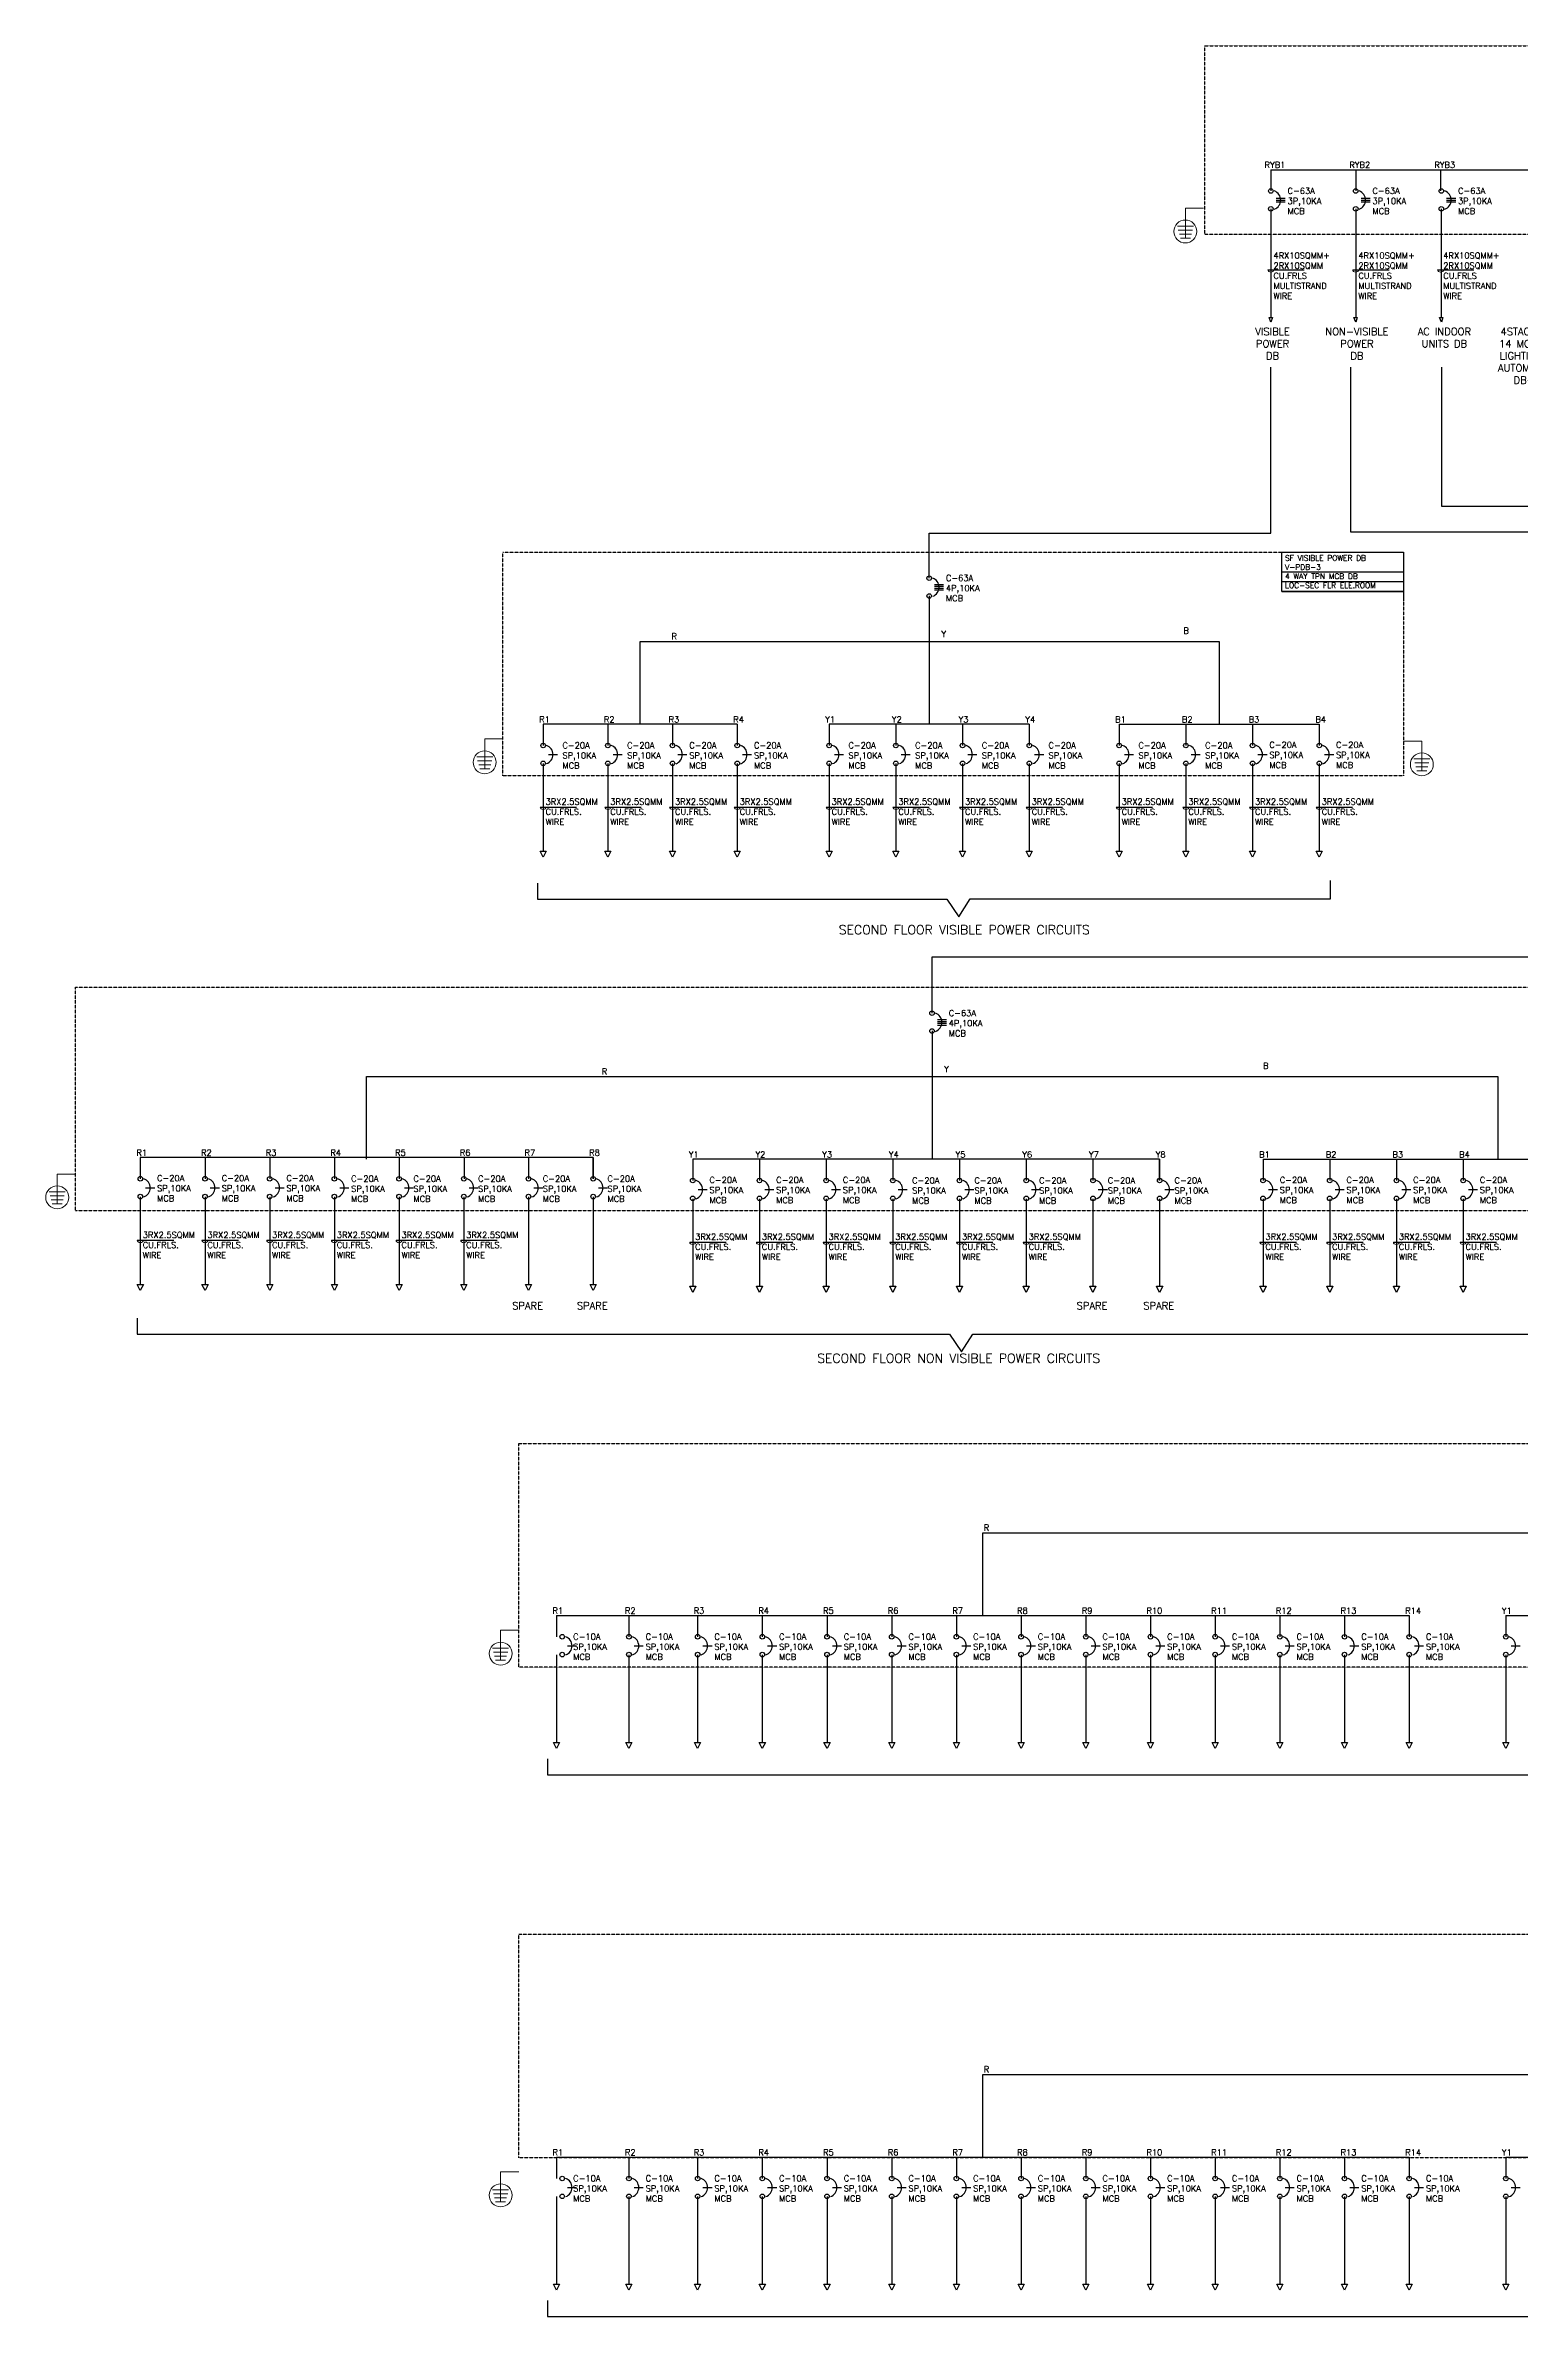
# Model space of a CAD drawing. Header units: inches. Extents: x 1505 to 45938, y 688 to 13260.
# Drawn here: x 34027 to 38890, y 762 to 8307 of the extents above; entities that cross this region are included whole.
import ezdxf

# ---------------------------------------------------------------- set-up
doc = ezdxf.new("R2010")
doc.units = ezdxf.units.IN
doc.header["$MEASUREMENT"] = 0
doc.linetypes.add('DASHED', pattern=[0.75, 0.5, -0.25])
doc.linetypes.add('DASHED2', pattern=[0.375, 0.25, -0.125])
for name, color, linetype, lineweight in [('ELC.CABLE', 6, 'Continuous', 25), ('ELEC CT', 4, 'Continuous', 18), ('ELEC TEXT', 7, 'Continuous', 25), ('ELEC_PANEL', 3, 'DASHED', 30)]:
    doc.layers.add(name, color=color, linetype=linetype, lineweight=lineweight)
doc.layers.add('ELEC MCB', color=6, linetype='Continuous')
doc.layers.add('FITTING', color=7, linetype='Continuous')
doc.styles.add('ANAMIKA', font='romans.shx')
doc.styles.add('SARVESH', font='romans.shx')

# ---------------------------------------------------------------- blocks, each defined once
blk = doc.blocks.new('EARTHING')
at = {"layer": 'ELEC CT', "color": 7}
for p, q in [((-8.8, 0), (8.8, 0)), ((-7.8, -4.4), (7.8, -4.4)), ((-6.6, -8.8), (6.6, -8.8)), ((-5.5, -13.2), (5.5, -13.2))]:
    blk.add_line(p, q, dxfattribs=at)
for points in [[(0, 19.7), (-20.1, 19.7)], [(0, -13.2), (0, 19.7)]]:
    blk.add_lwpolyline(points, dxfattribs=at)
blk.add_circle((0, -6), 12.6, dxfattribs=at)
blk = doc.blocks.new('3P MCB')
for points in [[(17.5, -24), (47.5, -24)], [(17.5, -30), (47.5, -30)], [(17.5, -36), (47.5, -36)]]:
    blk.add_lwpolyline(points)
at = {"lineweight": 25}
for centre in [(0, 0), (0, -58.8)]:
    blk.add_circle(centre, 7.5, dxfattribs=at)
blk.add_arc((0.6, -30), 31.9, 289.80387, 70.19613, dxfattribs=at)
blk = doc.blocks.new('MCB SP')
blk.add_lwpolyline([(17.5, -30), (47.5, -30)])
at = {"lineweight": 25}
for centre in [(0, 0), (0, -58.8)]:
    blk.add_circle(centre, 7.5, dxfattribs=at)
blk.add_arc((0.6, -30), 31.9, 289.80387, 70.19613, dxfattribs=at)
blk = doc.blocks.new('4P MCB')
for points in [[(17.5, -21), (47.5, -21)], [(17.5, -27), (47.5, -27)], [(17.5, -33), (47.5, -33)], [(17.5, -39), (47.5, -39)]]:
    blk.add_lwpolyline(points)
at = {"lineweight": 25}
for centre in [(0, 0), (0, -58.8)]:
    blk.add_circle(centre, 7.5, dxfattribs=at)
blk.add_arc((0.6, -30), 31.9, 289.80387, 70.19613, dxfattribs=at)

msp = doc.modelspace()

# ---------------------------------------------------------------- linework, layer by layer
at = {"color": 6}
for points in [[(38067.6, 7769.7), (38067.6, 7411.2)], [(38347.6, 7769.7), (38347.6, 7411.2)], [(38629.8, 7769.7), (38629.8, 7411.2)], [(36940.8, 6552.1), (36940.8, 6699.9), (38068, 6699.9), (38068, 7248)], [(36950.1, 5117.7), (36950.1, 5303.5), (39441.1, 5303.5), (39441.1, 6703.4), (38331.5, 6703.4), (38331.5, 7248)], [(41092.5, 6553.3), (41092.5, 6788.1), (38631.9, 6788.1), (38631.9, 7248)], [(35987.5, 6070.3), (35987.5, 6343.4), (37897.4, 6343.4), (37897.4, 6070.3)], [(36940.8, 6343.4), (36940.8, 6070.4)], [(35084.3, 4635.9), (35084.3, 4909), (38815.8, 4909), (38815.8, 4635.9)], [(36950.1, 4909), (36950, 4635.9)], [(37117.7, 3131.9), (37117.7, 3404.9), (43450.1, 3404.9), (43450.1, 3131.9)], [(37117.7, 1345.9), (37117.7, 1618.9), (43450.1, 1618.9), (43450.1, 1345.9)]]:
    msp.add_lwpolyline(points, dxfattribs=at)
for points in [[(38057.6, 7569), (38177.6, 7569)], [(38337.6, 7569), (38457.6, 7569)], [(38617.6, 7569), (38737.6, 7569)], [(35657.4, 5797.4), (35777.4, 5797.4)], [(35870.8, 5797.4), (35990.8, 5797.4)], [(36084.2, 5797.4), (36204.2, 5797.4)], [(36297.6, 5797.4), (36417.6, 5797.4)], [(36600.8, 5797.4), (36720.8, 5797.4)], [(36820.8, 5797.4), (36940.8, 5797.4)], [(37040.8, 5797.4), (37160.8, 5797.4)], [(37260.8, 5797.4), (37380.8, 5797.4)], [(37557.4, 5797.4), (37677.4, 5797.4)], [(37777.4, 5797.4), (37897.4, 5797.4)], [(37997.4, 5797.4), (38117.4, 5797.4)], [(38217.4, 5797.4), (38337.4, 5797.4)], [(34328.7, 4368.9), (34448.7, 4368.9)], [(34542.1, 4368.9), (34662.1, 4368.9)], [(34755.5, 4368.9), (34875.5, 4368.9)], [(34968.8, 4368.9), (35088.8, 4368.9)], [(35182.2, 4368.9), (35302.2, 4368.9)], [(35395.6, 4368.9), (35515.6, 4368.9)], [(36150.8, 4363), (36270.8, 4363)], [(36370.8, 4363), (36490.8, 4363)], [(36590.8, 4363), (36710.8, 4363)], [(36810.8, 4363), (36930.8, 4363)], [(37030.8, 4363), (37150.8, 4363)], [(37250.8, 4363), (37370.8, 4363)], [(38031.8, 4363), (38151.8, 4363)], [(38251.8, 4363), (38371.8, 4363)], [(38471.8, 4363), (38591.8, 4363)], [(38691.8, 4363), (38811.8, 4363)]]:
    msp.add_lwpolyline(points)
at = {"color": 7}
for points in [[(35648.7, 5546.7), (35648.7, 5493.7), (36998.9, 5493.7), (37037.9, 5435.7), (37075.4, 5494.2), (38264.6, 5494.2), (38264.6, 5555.2)], [(34328, 4112.3), (34328, 4059.3), (37008.2, 4059.3), (37047.2, 4001.3), (37084.7, 4059.8), (39690.2, 4059.8), (39690.2, 4120.8)], [(35681.3, 2659.3), (35681.3, 2606.3), (40267.6, 2606.3), (40306.6, 2548.3), (40344.1, 2606.8), (44928.5, 2606.8), (44928.5, 2667.8)], [(35681.3, 873.3), (35681.3, 820.3), (40267.6, 820.3), (40306.6, 762.3), (40344.1, 820.8), (44928.5, 820.8), (44928.5, 881.8)]]:
    msp.add_lwpolyline(points, dxfattribs=at)
at = {"layer": 'ELC.CABLE'}
for p, q in [((38067.6, 7898.5), (40587.6, 7898.5)), ((35711.3, 3131.9), (38524, 3131.9)), ((38842.6, 3131.9), (41702.6, 3131.9)), ((35711.3, 1345.9), (38524, 1345.9)), ((38842.6, 1345.9), (41702.6, 1345.9))]:
    msp.add_line(p, q, dxfattribs=at)
for points in [[(38067.6, 7898.5), (38067.6, 7828.5)], [(38347.6, 7898.5), (38347.6, 7828.5)], [(38627.6, 7898.5), (38627.6, 7828.5)], [(36940.8, 6493.4), (36940.8, 6343.4)], [(36307.6, 6070.3), (35667.4, 6070.3), (35667.4, 6000.4)], [(35880.8, 6070.4), (35880.8, 6000.4)], [(36094.2, 6070.3), (36094.2, 6000.3)], [(36307.6, 6070.3), (36307.6, 6000.3)], [(37270.8, 6070.3), (36610.8, 6070.4), (36610.8, 6000.4)], [(36830.8, 6070.4), (36830.8, 6000.4)], [(37050.8, 6070.4), (37050.8, 6000.4)], [(37270.8, 6070.4), (37270.8, 6000.4)], [(37567.4, 6070.3), (37567.4, 6000.3)], [(37567.4, 6070.3), (38227.4, 6070.3)], [(37787.4, 6070.3), (37787.4, 6000.3)], [(38007.4, 6070.3), (38007.4, 6000.3)], [(38227.4, 6070.3), (38227.4, 6000.3)], [(35667.4, 5940.6), (35667.4, 5651.7)], [(35880.8, 5940.6), (35880.8, 5651.7)], [(36094.2, 5940.6), (36094.2, 5651.7)], [(36307.6, 5940.6), (36307.6, 5651.7)], [(36610.8, 5940.6), (36610.8, 5651.7)], [(36830.8, 5940.6), (36830.8, 5651.7)], [(37050.8, 5940.6), (37050.8, 5651.7)], [(37270.8, 5940.6), (37270.8, 5651.7)], [(37567.4, 5940.6), (37567.4, 5651.7)], [(37787.4, 5940.6), (37787.4, 5651.7)], [(38007.4, 5940.6), (38007.4, 5651.7)], [(38227.4, 5940.6), (38227.4, 5651.7)], [(36950.1, 5059), (36950.1, 4909)], [(35832.3, 4571.8), (35832.3, 4641.8), (34338.7, 4641.8), (34338.7, 4571.9)], [(34552.1, 4641.9), (34552.1, 4571.9)], [(34765.5, 4641.8), (34765.5, 4571.8)], [(34978.8, 4641.8), (34978.8, 4571.8)], [(35192.2, 4641.8), (35192.2, 4571.8)], [(35406.6, 4641.8), (35406.6, 4571.8)], [(35618.9, 4641.8), (35618.9, 4571.8)], [(35832.3, 4641.8), (35832.3, 4571.8)], [(37700.8, 4565.9), (37700.8, 4635.9), (36160.8, 4636), (36160.8, 4566)], [(36380.8, 4636), (36380.8, 4566)], [(36600.8, 4636), (36600.8, 4566)], [(36820.8, 4636), (36820.8, 4566)], [(37040.8, 4635.9), (37040.8, 4565.9)], [(37261, 4635.9), (37261, 4565.9)], [(37480.8, 4635.9), (37480.8, 4565.9)], [(37700.8, 4635.9), (37700.8, 4565.9)], [(38041.8, 4635.9), (38041.8, 4565.9)], [(38041.8, 4635.9), (39581.8, 4635.9), (39581.8, 4565.9)], [(38261.8, 4635.9), (38261.8, 4565.9)], [(38481.8, 4635.9), (38481.8, 4565.9)], [(38701.8, 4635.9), (38701.8, 4565.9)], [(34338.7, 4512.1), (34338.7, 4223.2)], [(34552.1, 4512.1), (34552.1, 4223.2)], [(34765.5, 4512.1), (34765.5, 4223.2)], [(34978.8, 4512.1), (34978.8, 4223.2)], [(35192.2, 4512.1), (35192.2, 4223.2)], [(35405.6, 4512.1), (35405.6, 4223.2)], [(35618.9, 4512.1), (35618.9, 4223.2)], [(35832.3, 4512.1), (35832.3, 4223.2)], [(36160.8, 4506.2), (36160.8, 4217.3)], [(36380.8, 4506.2), (36380.8, 4217.3)], [(36600.8, 4506.2), (36600.8, 4217.3)], [(36820.8, 4506.2), (36820.8, 4217.3)], [(37040.8, 4506.2), (37040.8, 4217.3)], [(37260.8, 4506.2), (37260.8, 4217.3)], [(37480.8, 4506.2), (37480.8, 4217.3)], [(37700.8, 4506.1), (37700.8, 4217.3)], [(38041.8, 4506.2), (38041.8, 4217.3)], [(38261.8, 4506.2), (38261.8, 4217.3)], [(38481.8, 4506.2), (38481.8, 4217.3)], [(38701.8, 4506.2), (38701.8, 4217.3)], [(35711.3, 3131.9), (35711.3, 3061.9)], [(35950.3, 3131.9), (35950.3, 3061.9)], [(36176.9, 3131.9), (36176.9, 3061.9)], [(36390.3, 3131.9), (36390.3, 3061.9)], [(36603.7, 3131.9), (36603.7, 3061.9)], [(36817.1, 3131.9), (36817.1, 3061.9)], [(37030.4, 3131.9), (37030.4, 3061.9)], [(37243.8, 3131.9), (37243.8, 3061.9)], [(37457.2, 3131.9), (37457.2, 3061.9)], [(37670.5, 3131.9), (37670.5, 3061.9)], [(37883.9, 3131.9), (37883.9, 3061.9)], [(38097.3, 3131.8), (38097.3, 3061.8)], [(38310.7, 3131.8), (38310.7, 3061.8)], [(38524, 3131.8), (38524, 3061.8)], [(38842.6, 3131.9), (38842.6, 3061.9)], [(35711.3, 3002.1), (35711.3, 2713.2)], [(35950.3, 3002.1), (35950.3, 2713.2)], [(36176.9, 3002.1), (36176.9, 2713.2)], [(36390.3, 3002.1), (36390.3, 2713.2)], [(36603.7, 3002.1), (36603.7, 2713.2)], [(36817.1, 3002.1), (36817.1, 2713.2)], [(37030.4, 3002.1), (37030.4, 2713.2)], [(37243.8, 3002.1), (37243.8, 2713.2)], [(37457.2, 3002.1), (37457.2, 2713.2)], [(37670.5, 3002.1), (37670.5, 2713.2)], [(37883.9, 3002.1), (37883.9, 2713.2)], [(38097.3, 3002.1), (38097.3, 2713.2)], [(38310.7, 3002.1), (38310.7, 2713.2)], [(38524, 3002.1), (38524, 2713.2)], [(38842.6, 3002.1), (38842.6, 2713.2)], [(35711.3, 1345.9), (35711.3, 1275.9)], [(35950.3, 1345.9), (35950.3, 1275.9)], [(36176.9, 1345.9), (36176.9, 1275.9)], [(36390.3, 1345.9), (36390.3, 1275.9)], [(36603.7, 1345.9), (36603.7, 1275.9)], [(36817.1, 1345.9), (36817.1, 1275.9)], [(37030.4, 1345.9), (37030.4, 1275.9)], [(37243.8, 1345.9), (37243.8, 1275.9)], [(37457.2, 1345.9), (37457.2, 1275.9)], [(37670.5, 1345.9), (37670.5, 1275.9)], [(37883.9, 1345.9), (37883.9, 1275.9)], [(38097.3, 1345.9), (38097.3, 1275.9)], [(38310.7, 1345.9), (38310.7, 1275.9)], [(38524, 1345.9), (38524, 1275.9)], [(38842.6, 1345.9), (38842.6, 1275.9)], [(35711.3, 1216.1), (35711.3, 927.2)], [(35950.3, 1216.1), (35950.3, 927.2)], [(36176.9, 1216.1), (36176.9, 927.2)], [(36390.3, 1216.1), (36390.3, 927.2)], [(36603.7, 1216.1), (36603.7, 927.2)], [(36817.1, 1216.1), (36817.1, 927.2)], [(37030.4, 1216.1), (37030.4, 927.2)], [(37243.8, 1216.1), (37243.8, 927.2)], [(37457.2, 1216.1), (37457.2, 927.2)], [(37670.5, 1216.1), (37670.5, 927.2)], [(37883.9, 1216.1), (37883.9, 927.2)], [(38097.3, 1216.1), (38097.3, 927.2)], [(38310.7, 1216.1), (38310.7, 927.2)], [(38524, 1216.1), (38524, 927.2)], [(38842.6, 1216.1), (38842.6, 927.2)]]:
    msp.add_lwpolyline(points, dxfattribs=at)
for points in [[(35667.4, 5631.7), (35657.4, 5651.7), (35677.4, 5651.7)], [(35880.8, 5631.7), (35870.8, 5651.7), (35890.8, 5651.7)], [(36094.2, 5631.7), (36084.2, 5651.7), (36104.2, 5651.7)], [(36307.6, 5631.7), (36297.6, 5651.7), (36317.6, 5651.7)], [(36610.8, 5631.7), (36600.8, 5651.7), (36620.8, 5651.7)], [(36830.8, 5631.7), (36820.8, 5651.7), (36840.8, 5651.7)], [(37050.8, 5631.7), (37040.8, 5651.7), (37060.8, 5651.7)], [(37270.8, 5631.7), (37260.8, 5651.7), (37280.8, 5651.7)], [(37567.4, 5631.7), (37557.4, 5651.7), (37577.4, 5651.7)], [(37787.4, 5631.7), (37777.4, 5651.7), (37797.4, 5651.7)], [(38007.4, 5631.7), (37997.4, 5651.7), (38017.4, 5651.7)], [(38227.4, 5631.7), (38217.4, 5651.7), (38237.4, 5651.7)], [(34338.7, 4203.2), (34328.7, 4223.2), (34348.7, 4223.2)], [(34552.1, 4203.2), (34542.1, 4223.2), (34562.1, 4223.2)], [(34765.5, 4203.2), (34755.5, 4223.2), (34775.5, 4223.2)], [(34978.8, 4203.2), (34968.8, 4223.2), (34988.8, 4223.2)], [(35192.2, 4203.2), (35182.2, 4223.2), (35202.2, 4223.2)], [(35405.6, 4203.2), (35395.6, 4223.2), (35415.6, 4223.2)], [(35618.9, 4203.2), (35608.9, 4223.2), (35628.9, 4223.2)], [(35832.3, 4203.2), (35822.3, 4223.2), (35842.3, 4223.2)], [(36160.8, 4197.3), (36150.8, 4217.3), (36170.8, 4217.3)], [(36380.8, 4197.3), (36370.8, 4217.3), (36390.8, 4217.3)], [(36600.8, 4197.3), (36590.8, 4217.3), (36610.8, 4217.3)], [(36820.8, 4197.3), (36810.8, 4217.3), (36830.8, 4217.3)], [(37040.8, 4197.3), (37030.8, 4217.3), (37050.8, 4217.3)], [(37260.8, 4197.3), (37250.8, 4217.3), (37270.8, 4217.3)], [(37480.8, 4197.3), (37470.8, 4217.3), (37490.8, 4217.3)], [(37700.8, 4197.3), (37690.8, 4217.3), (37710.8, 4217.3)], [(38041.8, 4197.3), (38031.8, 4217.3), (38051.8, 4217.3)], [(38261.8, 4197.3), (38251.8, 4217.3), (38271.8, 4217.3)], [(38481.8, 4197.3), (38471.8, 4217.3), (38491.8, 4217.3)], [(38701.8, 4197.3), (38691.8, 4217.3), (38711.8, 4217.3)], [(35711.3, 2693.2), (35701.3, 2713.2), (35721.3, 2713.2)], [(35950.3, 2693.2), (35940.3, 2713.2), (35960.3, 2713.2)], [(36176.9, 2693.2), (36166.9, 2713.2), (36186.9, 2713.2)], [(36390.3, 2693.2), (36380.3, 2713.2), (36400.3, 2713.2)], [(36603.7, 2693.2), (36593.7, 2713.2), (36613.7, 2713.2)], [(36817.1, 2693.2), (36807.1, 2713.2), (36827.1, 2713.2)], [(37030.4, 2693.2), (37020.4, 2713.2), (37040.4, 2713.2)], [(37243.8, 2693.2), (37233.8, 2713.2), (37253.8, 2713.2)], [(37457.2, 2693.2), (37447.2, 2713.2), (37467.2, 2713.2)], [(37670.5, 2693.2), (37660.5, 2713.2), (37680.5, 2713.2)], [(37883.9, 2693.2), (37873.9, 2713.2), (37893.9, 2713.2)], [(38097.3, 2693.2), (38087.3, 2713.2), (38107.3, 2713.2)], [(38310.7, 2693.2), (38300.7, 2713.2), (38320.7, 2713.2)], [(38524, 2693.2), (38514, 2713.2), (38534, 2713.2)], [(38842.6, 2693.2), (38832.6, 2713.2), (38852.6, 2713.2)], [(35711.3, 907.2), (35701.3, 927.2), (35721.3, 927.2)], [(35950.3, 907.2), (35940.3, 927.2), (35960.3, 927.2)], [(36176.9, 907.2), (36166.9, 927.2), (36186.9, 927.2)], [(36390.3, 907.2), (36380.3, 927.2), (36400.3, 927.2)], [(36603.7, 907.2), (36593.7, 927.2), (36613.7, 927.2)], [(36817.1, 907.2), (36807.1, 927.2), (36827.1, 927.2)], [(37030.4, 907.2), (37020.4, 927.2), (37040.4, 927.2)], [(37243.8, 907.2), (37233.8, 927.2), (37253.8, 927.2)], [(37457.2, 907.2), (37447.2, 927.2), (37467.2, 927.2)], [(37670.5, 907.2), (37660.5, 927.2), (37680.5, 927.2)], [(37883.9, 907.2), (37873.9, 927.2), (37893.9, 927.2)], [(38097.3, 907.2), (38087.3, 927.2), (38107.3, 927.2)], [(38310.7, 907.2), (38300.7, 927.2), (38320.7, 927.2)], [(38524, 907.2), (38514, 927.2), (38534, 927.2)], [(38842.6, 907.2), (38832.6, 927.2), (38852.6, 927.2)]]:
    msp.add_lwpolyline(points, close=True, dxfattribs=at)
at = {"layer": 'ELEC TEXT', "color": 6}
for points in [[(38061.8, 7411.2), (38072.8, 7411.2), (38067.8, 7396.2), (38061.8, 7411.2)], [(38341.8, 7411.2), (38352.8, 7411.2), (38347.8, 7396.2), (38341.8, 7411.2)], [(38624.3, 7411.2), (38635.3, 7411.2), (38630.3, 7396.2), (38624.3, 7411.2)]]:
    msp.add_lwpolyline(points, dxfattribs=at)
at = {"layer": 'ELEC_PANEL', "linetype": 'DASHED2'}
for points in [[(37849.4, 8307.3), (40805.8, 8307.3), (40805.8, 7684.5), (37849.4, 7684.5)], [(35534.9, 6637.9), (38505.3, 6637.9), (38505.3, 5900), (35534.9, 5900)], [(34124.9, 5203.5), (39916.3, 5203.5), (39916.3, 4465.6), (34124.9, 4465.6)], [(35587.5, 3699.4), (45185.4, 3699.4), (45185.4, 2961.5), (35587.5, 2961.5)], [(35587.5, 2081.5), (45185.4, 2081.5), (45185.4, 1343.6), (35587.5, 1343.6)]]:
    msp.add_lwpolyline(points, close=True, dxfattribs=at)
at = {"layer": 'ELEC_PANEL', "linetype": 'Continuous'}
for points in [[(38505.3, 6508.3), (38103.3, 6508.3), (38103.3, 6637.9), (38505.3, 6637.9), (38505.3, 6476.4)], [(38103.3, 6573.1), (38505.3, 6573.1)], [(38103.3, 6540.7), (38505.3, 6540.7)], [(38103.3, 6540.7), (38505.3, 6540.7)], [(38103.3, 6508.3), (38505.3, 6508.3)]]:
    msp.add_lwpolyline(points, dxfattribs=at)
at = {"layer": 'FITTING', "lineweight": 15, "extrusion": (0, 0, -1)}
for centre in [(38067.6, 7569), (38347.6, 7569), (38627.6, 7569), (35667.4, 5797.4), (35880.8, 5797.4), (36094.2, 5797.4), (36307.6, 5797.4), (36610.8, 5797.4), (36830.8, 5797.4), (37050.8, 5797.4), (37270.8, 5797.4), (37567.4, 5797.4), (37787.4, 5797.4), (38007.4, 5797.4), (38227.4, 5797.4), (34338.7, 4368.9), (34552.1, 4368.9), (34765.5, 4368.9), (34978.8, 4368.9), (35192.2, 4368.9), (35405.6, 4368.9), (36160.8, 4363), (36380.8, 4363), (36600.8, 4363), (36820.8, 4363), (37040.8, 4363), (37260.8, 4363), (38041.8, 4363), (38261.8, 4363), (38481.8, 4363), (38701.8, 4363)]:
    msp.add_ellipse(centre, major_axis=(-10, 0), ratio=0.785432, start_param=3.141593, end_param=6.283185, dxfattribs=at)

# ---------------------------------------------------------------- block references
at = {"layer": 'ELEC MCB', "color": 6, "lineweight": 25}
for name, p in [('3P MCB', (38067.6, 7828.5)), ('4P MCB', (36940.8, 6552.1)), ('MCB SP', (35667.4, 6000.4)), ('MCB SP', (35880.8, 6000.4)), ('MCB SP', (36094.2, 6000.3)), ('MCB SP', (36307.6, 6000.3)), ('MCB SP', (36610.8, 6000.4)), ('MCB SP', (36830.8, 6000.4)), ('MCB SP', (37050.8, 6000.4)), ('MCB SP', (37270.8, 6000.4)), ('MCB SP', (37567.4, 6000.3)), ('MCB SP', (37787.4, 6000.3)), ('MCB SP', (38007.4, 6000.3)), ('MCB SP', (38227.4, 6000.3)), ('4P MCB', (36950.1, 5117.7)), ('MCB SP', (34338.7, 4571.9)), ('MCB SP', (34552.1, 4571.9)), ('MCB SP', (34765.5, 4571.8)), ('MCB SP', (34978.8, 4571.8)), ('MCB SP', (35192.2, 4571.8)), ('MCB SP', (35405.6, 4571.8)), ('MCB SP', (35618.9, 4571.8)), ('MCB SP', (35832.3, 4571.8)), ('MCB SP', (36160.8, 4566)), ('MCB SP', (36380.8, 4566)), ('MCB SP', (36600.8, 4566)), ('MCB SP', (36820.8, 4566)), ('MCB SP', (37040.8, 4565.9)), ('MCB SP', (37260.8, 4565.9)), ('MCB SP', (37480.8, 4565.9)), ('MCB SP', (37700.8, 4565.9)), ('MCB SP', (38041.8, 4565.9)), ('MCB SP', (38261.8, 4565.9)), ('MCB SP', (38481.8, 4565.9)), ('MCB SP', (38701.8, 4565.9)), ('MCB SP', (35730.3, 3061.9)), ('MCB SP', (35950.3, 3061.9)), ('MCB SP', (36176.9, 3061.9)), ('MCB SP', (36390.3, 3061.9)), ('MCB SP', (36603.7, 3061.9)), ('MCB SP', (36817.1, 3061.9)), ('MCB SP', (37030.4, 3061.9)), ('MCB SP', (37243.8, 3061.9)), ('MCB SP', (37457.2, 3061.9)), ('MCB SP', (37670.5, 3061.9)), ('MCB SP', (37883.9, 3061.9)), ('MCB SP', (38097.3, 3061.8)), ('MCB SP', (38310.7, 3061.8)), ('MCB SP', (38524, 3061.8)), ('MCB SP', (38842.6, 3061.9)), ('MCB SP', (35730.3, 1275.9)), ('MCB SP', (35950.3, 1275.9)), ('MCB SP', (36176.9, 1275.9)), ('MCB SP', (36390.3, 1275.9)), ('MCB SP', (36603.7, 1275.9)), ('MCB SP', (36817.1, 1275.9)), ('MCB SP', (37030.4, 1275.9)), ('MCB SP', (37243.8, 1275.9)), ('MCB SP', (37457.2, 1275.9)), ('MCB SP', (37670.5, 1275.9)), ('MCB SP', (37883.9, 1275.9)), ('MCB SP', (38097.3, 1275.9)), ('MCB SP', (38310.7, 1275.9)), ('MCB SP', (38524, 1275.9)), ('MCB SP', (38842.6, 1275.9))]:
    msp.add_blockref(name, p, dxfattribs=at)
at = {"layer": 'ELEC MCB', "color": 2, "lineweight": 25, "true_color": 0xf1eb1f}
for p in [(38347.6, 7828.5), (38629.8, 7828.5)]:
    msp.add_blockref('3P MCB', p, dxfattribs=at)
at = {"layer": 'ELEC_PANEL', "color": 7, "yscale": 3, "zscale": 3}
for p, xscale in [((37785.6, 7713), -3), ((35474.5, 5962.8), -3), ((38565.6, 5955.9), 3), ((34064.6, 4528.4), -3), ((35527.2, 3024.4), -3), ((35527.2, 1238.4), -3)]:
    msp.add_blockref('EARTHING', p, dxfattribs=dict(at, xscale=xscale))

# ---------------------------------------------------------------- texts
at = {"layer": 'ELEC TEXT', "linetype": 'DASHED2', "char_height": 20, "width": 200.319, "attachment_point": 4, "style": 'SARVESH'}
for s, insert in [('\\pxt3.0005;RYB1', (38046.8, 7914.7)), ('\\pxt3.0005;RYB2', (38326.8, 7914.7)), ('\\pxt3.0005;RYB3', (38606.8, 7914.7)), ('\\pxt3.0005;C-63A\\P\\ptz;3P,10KA\\PMCB', (38122.7, 7795.5)), ('\\pxt3.0005;C-63A\\P\\ptz;3P,10KA\\PMCB', (38402.7, 7795.5)), ('\\pxt3.0005;C-63A\\P\\ptz;3P,10KA\\PMCB', (38685, 7795.5)), ('4RX10SQMM+\\P2RX10SQMM CU.FRLS MULTISTRAND WIRE ', (38076.3, 7549)), ('4RX10SQMM+\\P2RX10SQMM CU.FRLS MULTISTRAND WIRE ', (38356.3, 7549)), ('4RX10SQMM+\\P2RX10SQMM CU.FRLS MULTISTRAND WIRE ', (38636.3, 7549)), ('\\pxt3.0005;C-63A\\P\\ptz;4P,10KA\\PMCB', (36995.9, 6519.1)), ('\\pxt3.0005;R', (36090.8, 6360.1)), ('\\pxt3.0005;Y', (36980.8, 6367.8)), ('\\pxt3.0005;B', (37778.9, 6378.8)), ('\\pxt3.0005;R1', (35654.3, 6086.3)), ('\\pxt3.0005;R2', (35867.7, 6086.2)), ('\\pxt3.0005;R3', (36081.1, 6086.2)), ('\\pxt3.0005;R4', (36294.5, 6086.2)), ('\\pxt3.0005;Y1', (36597.7, 6086.2)), ('\\pxt3.0005;Y2', (36817.7, 6086.2)), ('\\pxt3.0005;Y3', (37037.7, 6086.2)), ('\\pxt3.0005;Y4', (37257.7, 6086.2)), ('\\pxt3.0005;B1', (37554.3, 6086.2)), ('\\pxt3.0005;B2', (37774.3, 6086.2)), ('\\pxt3.0005;B3', (37994.3, 6086.2)), ('\\pxt3.0005;B4', (38214.3, 6086.2)), ('\\pxt3.0005;C-20A\\P\\ptz;SP,10KA\\PMCB', (35731, 5967.4)), ('\\pxt3.0005;C-20A\\P\\ptz;SP,10KA\\PMCB', (35944.3, 5967.4)), ('\\pxt3.0005;C-20A\\P\\ptz;SP,10KA\\PMCB', (36149.3, 5967.4)), ('\\pxt3.0005;C-20A\\P\\ptz;SP,10KA\\PMCB', (36362.7, 5967.4)), ('\\pxt3.0005;C-20A\\P\\ptz;SP,10KA\\PMCB', (36674.3, 5967.4)), ('\\pxt3.0005;C-20A\\P\\ptz;SP,10KA\\PMCB', (36894.3, 5967.4)), ('\\pxt3.0005;C-20A\\P\\ptz;SP,10KA\\PMCB', (37114.3, 5967.4)), ('\\pxt3.0005;C-20A\\P\\ptz;SP,10KA\\PMCB', (37334.3, 5967.4)), ('\\pxt3.0005;C-20A\\P\\ptz;SP,10KA\\PMCB', (37630.9, 5967.4)), ('\\pxt3.0005;C-20A\\P\\ptz;SP,10KA\\PMCB', (37850.9, 5967.4)), ('\\pxt3.0005;C-20A\\P\\ptz;SP,10KA\\PMCB', (38062.5, 5969)), ('\\pxt3.0005;C-20A\\P\\ptz;SP,10KA\\PMCB', (38282.5, 5969)), ('3RX2.5SQMM \\PCU.FRLS.\\PWIRE', (35675.4, 5781.8)), ('3RX2.5SQMM \\PCU.FRLS.\\PWIRE', (35888.8, 5781.8)), ('3RX2.5SQMM \\PCU.FRLS.\\PWIRE', (36102.2, 5781.8)), ('3RX2.5SQMM \\PCU.FRLS.\\PWIRE', (36315.6, 5781.8)), ('3RX2.5SQMM \\PCU.FRLS.\\PWIRE', (36618.8, 5781.8)), ('3RX2.5SQMM \\PCU.FRLS.\\PWIRE', (36838.8, 5781.8)), ('3RX2.5SQMM \\PCU.FRLS.\\PWIRE', (37058.8, 5781.8)), ('3RX2.5SQMM \\PCU.FRLS.\\PWIRE', (37278.8, 5781.8)), ('3RX2.5SQMM \\PCU.FRLS.\\PWIRE', (37575.4, 5781.8)), ('3RX2.5SQMM \\PCU.FRLS.\\PWIRE', (37795.4, 5781.8)), ('3RX2.5SQMM \\PCU.FRLS.\\PWIRE', (38015.4, 5781.8)), ('3RX2.5SQMM \\PCU.FRLS.\\PWIRE', (38235.4, 5781.8)), ('\\pxt3.0005;C-63A\\P\\ptz;4P,10KA\\PMCB', (37005.2, 5084.7)), ('\\pxt3.0005;R', (35860.7, 4925.7)), ('\\pxt3.0005;Y', (36990, 4933.4)), ('\\pxt3.0005;B', (38042.1, 4944.4)), ('\\pxt3.0005;R1', (34325.6, 4657.7)), ('\\pxt3.0005;R2', (34539, 4657.7)), ('\\pxt3.0005;R3', (34752.4, 4657.7)), ('\\pxt3.0005;R4', (34965.7, 4657.7)), ('\\pxt3.0005;R5', (35179.1, 4657.7)), ('\\pxt3.0005;R6', (35392.5, 4657.7)), ('\\pxt3.0005;R7', (35605.8, 4657.7)), ('\\pxt3.0005;R8', (35819.2, 4657.7)), ('\\pxt3.0005;Y1', (36147.7, 4651.8)), ('\\pxt3.0005;Y2', (36367.7, 4651.8)), ('\\pxt3.0005;Y3', (36587.7, 4651.8)), ('\\pxt3.0005;Y4', (36807.7, 4651.8)), ('\\pxt3.0005;Y5', (37027.7, 4651.8)), ('\\pxt3.0005;Y6 ', (37247.7, 4651.8)), ('\\pxt3.0005;Y7', (37467.7, 4651.8)), ('\\pxt3.0005;Y8', (37687.7, 4651.8)), ('\\pxt3.0005;B1', (38028.7, 4651.8)), ('\\pxt3.0005;B2', (38248.7, 4651.8)), ('\\pxt3.0005;B3', (38468.7, 4651.8)), ('\\pxt3.0005;B4', (38688.7, 4651.8)), ('\\pxt3.0005;C-20A\\P\\ptz;SP,10KA\\PMCB', (34393.9, 4540.5)), ('\\pxt3.0005;C-20A\\P\\ptz;SP,10KA\\PMCB', (34607.2, 4540.5)), ('\\pxt3.0005;C-20A\\P\\ptz;SP,10KA\\PMCB', (34820.6, 4540.5)), ('\\pxt3.0005;C-20A\\P\\ptz;SP,10KA\\PMCB', (35034, 4538.9)), ('\\pxt3.0005;C-20A\\P\\ptz;SP,10KA\\PMCB', (35239.5, 4538.9)), ('\\pxt3.0005;C-20A\\P\\ptz;SP,10KA\\PMCB', (35452.8, 4538.9)), ('\\pxt3.0005;C-20A\\P\\ptz;SP,10KA\\PMCB', (35666.2, 4538.9)), ('\\pxt3.0005;C-20A\\P\\ptz;SP,10KA\\PMCB', (35879.6, 4538.9)), ('\\pxt3.0005;C-20A\\P\\ptz;SP,10KA\\PMCB', (36216, 4534.6)), ('\\pxt3.0005;C-20A\\P\\ptz;SP,10KA\\PMCB', (36436, 4534.6)), ('\\pxt3.0005;C-20A\\P\\ptz;SP,10KA\\PMCB', (36656, 4534.6)), ('\\pxt3.0005;C-20A\\P\\ptz;SP,10KA\\PMCB', (36884.4, 4533)), ('\\pxt3.0005;C-20A\\P\\ptz;SP,10KA\\PMCB', (37089.9, 4533)), ('\\pxt3.0005;C-20A\\P\\ptz;SP,10KA\\PMCB', (37303.2, 4533)), ('\\pxt3.0005;C-20A\\P\\ptz;SP,10KA\\PMCB', (37529.9, 4533)), ('\\pxt3.0005;C-20A\\P\\ptz;SP,10KA\\PMCB', (37749.9, 4533)), ('\\pxt3.0005;C-20A\\P\\ptz;SP,10KA\\PMCB', (38097, 4534.6)), ('\\pxt3.0005;C-20A\\P\\ptz;SP,10KA\\PMCB', (38317, 4534.6)), ('\\pxt3.0005;C-20A\\P\\ptz;SP,10KA\\PMCB', (38537, 4534.6)), ('\\pxt3.0005;C-20A\\P\\ptz;SP,10KA\\PMCB', (38757, 4534.6)), ('3RX2.5SQMM \\PCU.FRLS.\\PWIRE', (34346.7, 4353.3)), ('3RX2.5SQMM \\PCU.FRLS.\\PWIRE', (34560.1, 4353.3)), ('3RX2.5SQMM \\PCU.FRLS.\\PWIRE', (34773.4, 4353.3)), ('3RX2.5SQMM \\PCU.FRLS.\\PWIRE', (34986.8, 4353.3)), ('3RX2.5SQMM \\PCU.FRLS.\\PWIRE', (35200.2, 4353.3)), ('3RX2.5SQMM \\PCU.FRLS.\\PWIRE', (35413.6, 4353.3)), ('3RX2.5SQMM \\PCU.FRLS.\\PWIRE', (36168.8, 4347.4)), ('3RX2.5SQMM \\PCU.FRLS.\\PWIRE', (36388.8, 4347.4)), ('3RX2.5SQMM \\PCU.FRLS.\\PWIRE', (36608.8, 4347.4)), ('3RX2.5SQMM \\PCU.FRLS.\\PWIRE', (36828.8, 4347.4)), ('3RX2.5SQMM \\PCU.FRLS.\\PWIRE', (37048.8, 4347.4)), ('3RX2.5SQMM \\PCU.FRLS.\\PWIRE', (37268.8, 4347.4)), ('3RX2.5SQMM \\PCU.FRLS.\\PWIRE', (38049.8, 4347.4)), ('3RX2.5SQMM \\PCU.FRLS.\\PWIRE', (38269.8, 4347.4)), ('3RX2.5SQMM \\PCU.FRLS.\\PWIRE', (38489.8, 4347.4)), ('3RX2.5SQMM \\PCU.FRLS.\\PWIRE', (38709.8, 4347.4)), ('\\pxt3.0005;R', (37120.4, 3421.6)), ('\\pxt3.0005;R1', (35698.2, 3147.8)), ('\\pxt3.0005;R2', (35937.2, 3147.8)), ('\\pxt3.0005;R3', (36163.8, 3147.8)), ('\\pxt3.0005;R4', (36377.2, 3147.8)), ('\\pxt3.0005;R5', (36590.6, 3147.8)), ('\\pxt3.0005;R6', (36804, 3147.8)), ('\\pxt3.0005;R7', (37017.3, 3147.8)), ('\\pxt3.0005;R8', (37230.7, 3147.7)), ('\\pxt3.0005;R9', (37444.1, 3147.7)), ('\\pxt3.0005;R10', (37657.4, 3147.7)), ('\\pxt3.0005;R11', (37870.8, 3147.7)), ('\\pxt3.0005;R12', (38084.2, 3147.7)), ('\\pxt3.0005;R13', (38297.6, 3147.7)), ('\\pxt3.0005;R14', (38510.9, 3147.7)), ('\\pxt3.0005;Y1', (38829.5, 3147.7)), ('\\pxt3.0005;C-10A\\P\\ptz;SP,10KA\\PMCB', (35766.4, 3028.9)), ('\\pxt3.0005;C-10A\\P\\ptz;SP,10KA\\PMCB', (36005.4, 3028.9)), ('\\pxt3.0005;C-10A\\P\\ptz;SP,10KA\\PMCB', (36232.1, 3028.9)), ('\\pxt3.0005;C-10A\\P\\ptz;SP,10KA\\PMCB', (36445.4, 3028.9)), ('\\pxt3.0005;C-10A\\P\\ptz;SP,10KA\\PMCB', (36658.8, 3028.9)), ('\\pxt3.0005;C-10A\\P\\ptz;SP,10KA\\PMCB', (36872.2, 3028.9)), ('\\pxt3.0005;C-10A\\P\\ptz;SP,10KA\\PMCB', (37085.6, 3028.9)), ('\\pxt3.0005;C-10A\\P\\ptz;SP,10KA\\PMCB', (37298.9, 3028.9)), ('\\pxt3.0005;C-10A\\P\\ptz;SP,10KA\\PMCB', (37512.3, 3028.9)), ('\\pxt3.0005;C-10A\\P\\ptz;SP,10KA\\PMCB', (37725.7, 3028.9)), ('\\pxt3.0005;C-10A\\P\\ptz;SP,10KA\\PMCB', (37939.1, 3028.9)), ('\\pxt3.0005;C-10A\\P\\ptz;SP,10KA\\PMCB', (38152.4, 3028.9)), ('\\pxt3.0005;C-10A\\P\\ptz;SP,10KA\\PMCB', (38152.4, 3028.9)), ('\\pxt3.0005;C-10A\\P\\ptz;SP,10KA\\PMCB', (38365.8, 3028.9)), ('\\pxt3.0005;C-10A\\P\\ptz;SP,10KA\\PMCB', (38579.2, 3028.9)), ('\\pxt3.0005;R', (37120.4, 1635.6)), ('\\pxt3.0005;R1', (35698.2, 1361.8)), ('\\pxt3.0005;R2', (35937.2, 1361.8)), ('\\pxt3.0005;R3', (36163.8, 1361.8)), ('\\pxt3.0005;R4', (36377.2, 1361.8)), ('\\pxt3.0005;R5', (36590.6, 1361.8)), ('\\pxt3.0005;R6', (36804, 1361.8)), ('\\pxt3.0005;R7', (37017.3, 1361.8)), ('\\pxt3.0005;R8', (37230.7, 1361.8)), ('\\pxt3.0005;R9', (37444.1, 1361.8)), ('\\pxt3.0005;R10', (37657.4, 1361.8)), ('\\pxt3.0005;R11', (37870.8, 1361.8)), ('\\pxt3.0005;R12', (38084.2, 1361.8)), ('\\pxt3.0005;R13', (38297.6, 1361.8)), ('\\pxt3.0005;R14', (38510.9, 1361.8)), ('\\pxt3.0005;Y1', (38829.5, 1361.8)), ('\\pxt3.0005;C-10A\\P\\ptz;SP,10KA\\PMCB', (35766.4, 1242.9)), ('\\pxt3.0005;C-10A\\P\\ptz;SP,10KA\\PMCB', (36005.4, 1242.9)), ('\\pxt3.0005;C-10A\\P\\ptz;SP,10KA\\PMCB', (36232.1, 1242.9)), ('\\pxt3.0005;C-10A\\P\\ptz;SP,10KA\\PMCB', (36445.4, 1242.9)), ('\\pxt3.0005;C-10A\\P\\ptz;SP,10KA\\PMCB', (36658.8, 1242.9)), ('\\pxt3.0005;C-10A\\P\\ptz;SP,10KA\\PMCB', (36872.2, 1242.9)), ('\\pxt3.0005;C-10A\\P\\ptz;SP,10KA\\PMCB', (37085.6, 1242.9)), ('\\pxt3.0005;C-10A\\P\\ptz;SP,10KA\\PMCB', (37298.9, 1242.9)), ('\\pxt3.0005;C-10A\\P\\ptz;SP,10KA\\PMCB', (37512.3, 1242.9)), ('\\pxt3.0005;C-10A\\P\\ptz;SP,10KA\\PMCB', (37725.7, 1242.9)), ('\\pxt3.0005;C-10A\\P\\ptz;SP,10KA\\PMCB', (37939.1, 1242.9)), ('\\pxt3.0005;C-10A\\P\\ptz;SP,10KA\\PMCB', (38152.4, 1242.9)), ('\\pxt3.0005;C-10A\\P\\ptz;SP,10KA\\PMCB', (38152.4, 1242.9)), ('\\pxt3.0005;C-10A\\P\\ptz;SP,10KA\\PMCB', (38365.8, 1242.9)), ('\\pxt3.0005;C-10A\\P\\ptz;SP,10KA\\PMCB', (38579.2, 1242.9))]:
    msp.add_mtext(s, dxfattribs=dict(at, insert=insert))
at = {"layer": 'ELEC TEXT', "attachment_point": 1, "style": 'ANAMIKA'}
for s, insert, char_height, width in [('\\pxqc;VISIBLE POWER\\PDB', (38004.2, 7377), 24, 138.201), ('\\pxqc;NON-VISIBLE\\PPOWER\\PDB', (38293.1, 7377), 24, 116.962), ('\\pxqc;AC INDOOR UNITS DB', (38530.1, 7377), 24, 219.71), ('\\pxqc;4STACKS X 14 MODULE LIGHTING & AUTOMATION DB-1', (38803.4, 7377), 24, 220.241), ('SF VISIBLE POWER DB \\PV-PDB-3  \\P4 WAY TPN MCB DB\\PLOC-SEC FLR ELE.ROOM', (38114.4, 6627.4), 18, 649.053), ('SECOND FLOOR VISIBLE POWER CIRCUITS', (36642.5, 5407.8), 30, 2323.187), ('SPARE', (35565.1, 4165.1), 24, 140.754), ('SPARE', (35778.5, 4165.1), 24, 140.754), ('SPARE', (37427, 4165.1), 24, 140.754), ('SPARE', (37647, 4165.1), 24, 140.754), ('SECOND FLOOR NON VISIBLE POWER CIRCUITS', (36571.2, 3995.1), 30, 2323.187)]:
    msp.add_mtext(s, dxfattribs=dict(at, insert=insert, char_height=char_height, width=width))

doc.saveas('drawing.dxf')
